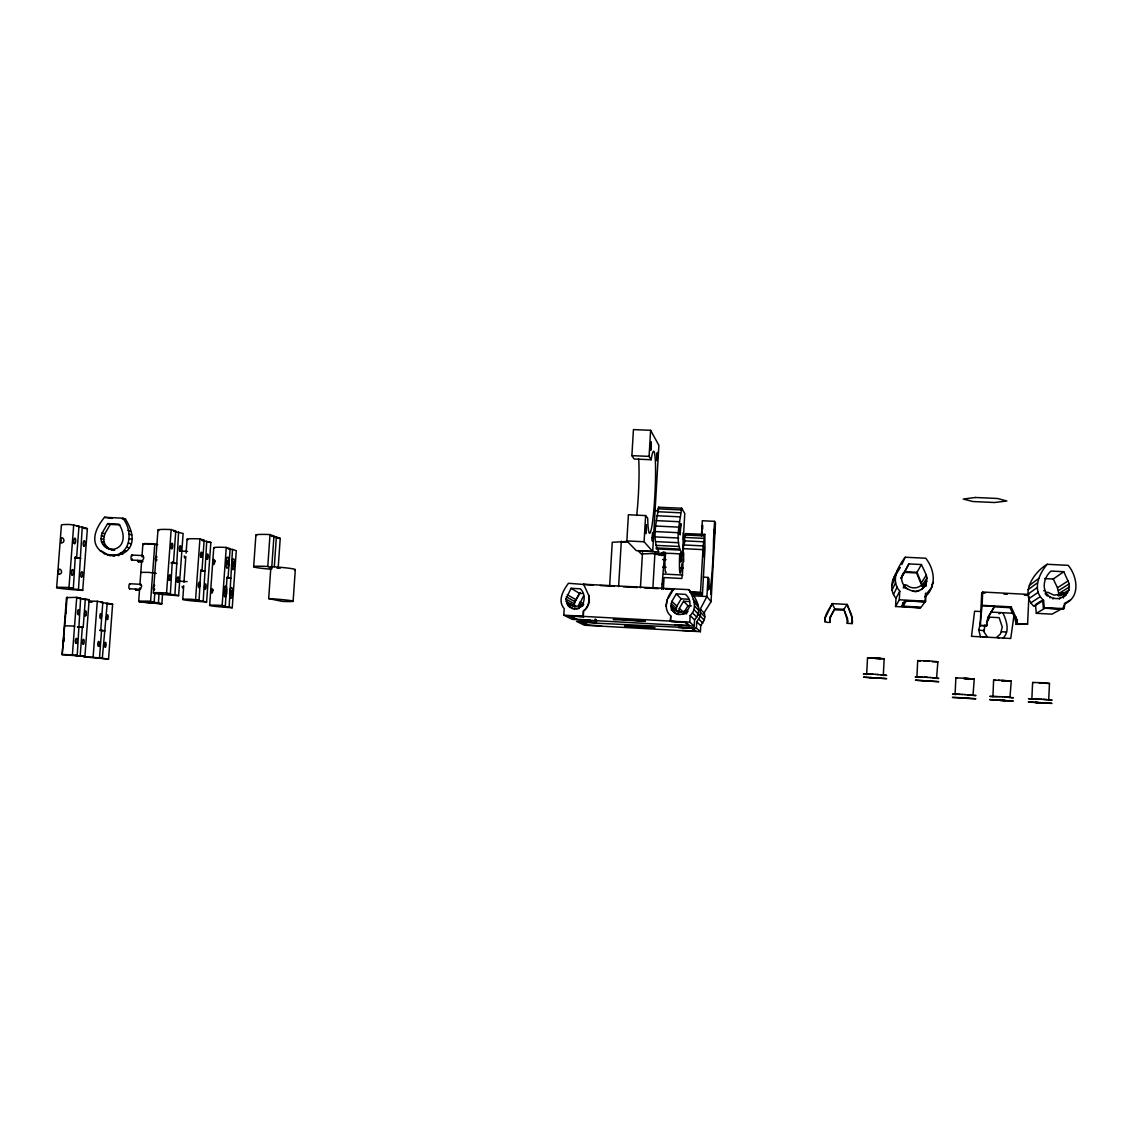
<?xml version="1.0" encoding="UTF-8"?>
<svg xmlns="http://www.w3.org/2000/svg" width="1133" height="1133" viewBox="0 0 1133 1133"><rect width="100%" height="100%" fill="white"/><g stroke="black" fill="none" stroke-linecap="round" stroke-linejoin="round"><path stroke-width="1.5" d="M658.358 507.244L681.641 508.221L684.785 513.447L682.434 554.32C668.428 552.451 653.826 553.711 641.179 553.881L638.276 550.879L658.91 551.913C651.475 539.294 656.644 520.783 658.712 507.131M665.623 554.632L664.901 558.031L664.646 553.456M664.929 552.097L665.085 554.844L665.524 552.805M682.434 554.32C674.177 541.277 680.041 522.511 681.641 508.221M680.692 554.264L680.905 558.838L681.57 555.439M702.687 528.899L702.573 525.344L702.12 527.879M701.766 533.969L701.894 530.839M825.065 618.193L832.174 603.62L834.809 608.846L830.489 616.55L829.894 622.357C817.941 623.816 830.631 607.26 832.174 603.62L847.102 604.413L851.365 614.497L852.526 621.252L852.087 623.589L847.272 623.334L847.569 618.618L843.887 609.327L847.102 604.413L852.228 617.981L852.087 623.589M1039.103 682.717L1049.47 683.44L1048.719 699.882L1048.011 699.741M992.933 696.568L993.599 680.112L1003.13 680.381L1011.231 681.131L1009.97 697.574M1047.204 564.291C1038.904 573.907 1031.837 590.321 1043.55 600.278L1033.891 606.353C1019.686 593.083 1033.962 571.967 1047.204 564.291L1068.192 565.339C1077.625 576.57 1080.698 597.884 1064.085 604.002M1028.991 594.443L982.708 592.035L981.73 592.927L980.144 625.643L986.475 625.982L987.792 617.542L994.165 606.835L1010.027 607.67L1014.771 617.627L1016.159 624.34L1027.589 624.184L1028.906 596.185M1032.574 699.033L1031.851 698.891L1032.616 682.463L1041.864 682.732M936.566 678.313L937.869 661.785L930.873 661.021L917.716 660.638L916.894 677.095M956.025 694.444L955.077 694.274L955.87 677.916L965.656 678.2M973.006 695.393L974.267 678.993L965.358 678.327M980.144 625.643L982.07 605.319L1011.188 606.863L1017.052 619.992L1017.349 623.632L1016.159 624.34M982.07 605.319L982.708 592.035M986.475 625.982L988.302 617.173L994.689 606.424L981.575 605.73M874.435 658.358L870.852 657.976L884.165 658.726L883.329 675.141L881.049 674.829M925.194 601.736L904.785 600.66L901.401 606.325L920.577 607.869L895.566 606.523L895.991 598.281L899.758 591.129C890.269 580.62 898.072 566.472 905.21 557.224L925.788 558.243C934.852 569.927 936.807 586.37 925.109 596.822M895.566 606.523L899.319 599.796L899.758 591.129M925.519 593.111L925.08 601.878L906.273 600.887L903.015 606.212L921.101 607.175L925.604 601.198L925.958 594.131L929.442 590.86M925.973 585.973L926.95 578.057L926.312 575.026L921.426 564.546L908.893 563.908L901.542 576.938M825.065 617.938L824.98 622.088M867.708 674.362L866.674 674.177L867.524 657.777L876.05 657.947M829.795 618.83L829.894 622.357M701.454 535.909L702.318 520.755L714.555 521.336L713.521 539.889A30.152 1.643 -87 0 1 711.113 582.121A30.152 1.643 -87 0 1 708.989 578.807L708.012 577.405L703.281 577.164M703.961 612.939L711.042 601.722L715.475 523.219L714.555 521.336M661.7 589.358L664.49 555.128L654.548 553.4M663.371 589.372L664.051 577.561L681.811 578.496C683.893 567.69 681.811 542.169 685.819 534.45M670.75 615.87L670.439 621.196L670.75 615.87C662.649 609.186 666.728 596.34 673.569 588.834L674.177 589.457L665.383 588.99M667.323 599.385L666.048 606.297M670.991 605.943L671.841 601.396L676.288 593.904L685.578 594.4C699.642 607.415 675.764 625.473 670.991 605.943L676.075 610.475L676.883 606.084L681.174 598.847L688.666 599.244M671.373 610.12L671.557 606.891L675.75 610.63M678.54 612.684L679.333 608.364L683.553 601.241L689.445 601.566M688.85 589.642C695.988 597.034 703.607 610.899 694.571 619.808L694.217 626.138L689.77 622.144L690.153 615.587C698.013 608.421 693.396 597.218 688.85 589.642L583.778 584.246M700.35 609.016L704.584 613.619L704.811 616.89L704.216 620.133L700.732 625.657L700.392 631.69L696.384 628.079L696.738 621.847L700.321 616.14L700.35 609.016L706.921 596.539L708.012 577.405M702.418 594.712L700.491 592.361L703.154 545.922L704.825 534.365L704.981 548.924L702.418 594.712L691.98 594.159M696.384 628.079L596.326 623.178L596.524 619.85M609.667 585.563L612.245 542.282L627.526 541.432M618.618 586.554L621.309 541.121M650.611 430.313L658.882 445.34L652.707 551.431L636.293 550.61L626.861 540.923L628.404 514.736L645.626 515.572L647.708 518.22A41.128 3.413 -87.2 0 0 652.183 524.296A41.128 3.413 -87.2 0 0 655.54 466.838A41.128 3.413 -87.2 0 0 651.121 459.743L649.082 456.387L650.611 430.313L633.432 429.591L631.888 455.65L634.126 459.007L651.121 459.743M640.428 587.715L642.482 552.706M652.707 551.431L644.082 541.772L645.626 515.572M652.905 587.857L654.931 553.116M694.217 626.138L572.42 619.383L563.795 615.191L564.192 608.69C557.309 600.717 563.186 590.236 568.454 583.283L593.281 585.18M583.268 616.38L583.325 610.956C588.452 607.642 589.811 599.98 588.678 595.307C590.505 601 588.367 607.529 583.594 611.098L583.268 616.38L689.77 622.144M596.326 623.178L594.896 622.442L595.094 619.085M595.731 619.425L595.533 622.768L581.342 621.975L587.715 625.119L601.311 625.77M595.901 619.51L595.703 622.853L582.603 622.13L588.537 625.062M256.582 535.555A20.847 1.6 4 0 1 266.439 534.436L270.008 534.578L267.785 566.472L264.201 566.316A20.876 1.303 4 0 0 254.033 566.996A20.876 1.303 4 0 0 271.58 569.262M268.677 598.592L272.515 598.833A20.89 1.006 3.9 0 1 292.484 600.943A20.89 1.006 3.9 0 1 282.457 601.396L268.677 598.592L270.9 566.627L274.738 566.868A20.876 1.303 4 0 1 294.481 569.913M271.878 568.27L269.328 567.817L271.736 567.704L273.945 536.036L270.008 534.578M274.299 566.727L276.367 536.943L274.073 536.73M278.166 567.945L280.219 538.373L276.367 536.943M293.121 601.255L295.302 569.63M200.81 570.097L199.068 600.278L192.213 599.329A19.898 0.906 3.9 0 0 183.532 599.754A19.898 0.906 3.9 0 0 203.034 601.75L206.603 601.963L210.851 542.438L202.17 540.512M209.633 605.404L213.74 547.806M226.982 577.278L225.34 606.183L222.153 605.461L226.26 547.437L223.031 547.296A19.006 1.331 4.1 0 0 214.477 548.202M227.308 577.462L228.087 577.49L230.126 548.684L226.26 547.437M232.506 549.448L236.287 550.68L232.251 607.741L229.135 607.033L232.506 549.448L229.418 549.137M232.987 566.797L233.341 561.784M253.665 566.727L255.888 535.088M153.352 592.998L157.954 530.131M154.754 593.749L154.145 602.204L150.392 602.232L158.379 603.082L159.116 592.998M162.571 593.777L161.849 603.804L139.571 601.708L150.59 601.467L161.849 603.804L148.919 602.841A19.02 0.821 4 0 1 140.747 601.17L150.59 601.467L154.81 543.741L144.982 543.628L143.764 544.548A18.992 1.303 4.2 0 1 144.982 543.628L157.685 544.591M172.23 562.265L170.375 593.819L166.565 592.97L171.168 529.578L167.67 529.437A20.819 1.572 4.2 0 0 158.875 530.612M171.876 562.506L173.491 562.506L175.771 531.08L171.168 529.578M178.617 531.986L174.907 594.839L178.617 595.675L183.121 533.445L173.774 531.363M182.739 599.47L183.73 585.733M183.971 582.291L185.826 556.53M186.081 553.102L187.072 539.35M195.584 599.499L199.932 538.897L196.576 538.77A19.87 1.445 4.2 0 0 187.894 539.79M201.192 570.31L201.986 570.324L204.152 540.271L199.932 538.897M206.603 601.963L203.204 601.212L206.744 541.107M101.007 538.657L102.126 532.977L107.649 523.602L118.823 524.154C124.488 531.66 125.947 545.794 114.844 548.981C108.216 550.978 101.134 545.483 101.007 538.657L103.684 539.407C103.882 545.157 108.867 550.213 114.688 550.1L112.04 549.392M100.384 630.104L101.573 630.245L99.506 658.032L93.104 657.31L97.296 601.283L89.507 601.042M103.684 539.407L104.802 533.756L110.312 524.409L119.857 524.891M100.752 630.118L102.82 602.345L97.296 601.283M107.224 603.195L112.606 604.229L108.541 659.066L102.31 658.358L107.224 603.195L101.743 602.742M138.679 601.439L139.671 587.942M139.911 584.571L141.653 560.977M142.022 555.935L142.885 544.137M56.65 587.659L61.394 525.245A20.819 1.544 4.4 0 1 70.303 524.522L78.984 526.179L76.633 557.394L75.104 557.379M84.904 656.375L62.159 654.676L66.479 597.629L76.718 597.346L80.641 598.097L77.214 655.497L75.415 655.426L84.904 656.375L89.153 599.725L77.511 598.238M62.159 654.676L67.173 597.049M75.26 557.139L73.319 588.466L68.971 587.588L73.73 524.664M77.214 655.497L72.385 654.945L76.718 597.346M82.227 527.114L87.368 528.587L82.723 590.378L78.489 589.514L82.227 527.114L78.758 526.746M80.188 655.837L82.327 627.314L79.083 627.144M80.882 627.285L83.191 627.441L85.329 598.989M829.781 619.043L830.489 616.55M830.461 616.918L834.809 608.846L843.887 609.327L847.668 621.139M980.512 636.817L978.742 630.019L980.555 622.867M982.934 636.958L987.254 636.718L984.01 631.945L984.903 624.934M142.234 556.983L143.183 555.666L143.806 558.003L142.546 560.623L131.626 560.056M1014.049 615.007L1010.735 638.488L971.519 636.321L974.592 611.211L981.079 611.565M140.209 585.138L141.073 584.401L141.71 586.115L140.435 589.358L129.516 588.763M1068.971 589.996L1069.255 583.807L1063.788 571.698L1051.013 571.06C1039.527 581.187 1042.657 601.241 1060.12 598.281L1059.171 598.847L1065.657 595.25L1068.971 589.996L1059.553 595.703M895.991 598.281C889.66 591.185 891.218 580.776 896.047 573.326M903.737 572.491C895.297 584.982 915.322 598.592 924.202 586.71L921.54 589.443L921.936 588.848M847.272 623.334L847.711 620.997M565.849 599.088L571.103 588.296L580.266 588.792C588.324 595.916 583.127 612.245 571.655 608.194L572.392 608.577L567.945 605.518L565.849 599.088L574.417 603.818L574.558 606.042L566.004 601.396M573.935 605.872L574.828 601.623L579.487 593.395L582.433 593.55M578.581 606.127L583.566 595.873M1063.391 598.012L1064.312 593.267L1062.343 593.168L1058.349 595.604M1042.657 600.844L1043.408 607.996L1063.108 609.03L1063.76 605.688M1063.108 609.03L1064.085 608.506L1065.048 603.464M107.692 555.071C130.097 558.668 134.388 532.751 122.874 518.206L104.505 517.299C65.912 564.432 156.694 570.72 125.466 519.041L122.874 518.206M686.541 613.874L687.207 610.503L681.386 611.99L671.572 609.653M999.009 637.837L996.757 637.242L1000.467 633.942L1002.266 627.031L999.164 617.669L989.902 617.173L986.574 622.343M892.464 581.314L897.846 569.474M891.657 585.747L895.212 577.972M901.854 564.517L905.21 557.224M574.558 602.558L580.181 592.559M892.011 590.236L895.58 582.688M900.99 578.212L902.435 575.281M893.484 594.499L897.124 587.163M908.893 563.908L904.686 572.349L916.611 572.958L921.865 585.832L926.95 578.057M903.199 587.97L904.8 585.01L906.726 585.11C910.45 588.523 916.555 588.848 920.605 585.832L925.873 586.101M907.179 588.99L904.856 586.908M916.611 572.958L921.426 564.546M668.385 598.04L673.738 589.004M691.399 605.9L687.972 605.716L683.893 612.599L679.333 608.364M894.164 577.646L900.31 567.435M900.891 578.552L904.998 571.712L916.979 572.321L922.248 585.251M913.014 591.185L915.79 591.752L919.203 590.364M923.806 587.319L925.859 584.09M925.038 596.737L931.963 586.823M921.256 582.957L926.312 575.026M923.041 586.795L926.794 581.144M931.609 584.84L933.408 582.32M682.661 614.256L685.238 613.76L688.057 611.225M1003.158 638.063C1010.225 631.024 1006.373 620.445 1002.832 612.712M1029.373 585.421L1038.805 578.411M1028.013 589.698L1037.389 582.886M998.98 613.817L1000.68 612.599M1027.801 594.273L1037.162 587.659M1010.027 607.67L1011.188 606.863M659.307 554.858L663.612 551.856M1044.527 578.566L1053.265 579.005L1063.788 571.698M1028.764 598.734L1038.182 592.332M1043.734 590.817L1044.612 590.222M1030.832 602.855L1040.335 596.638M1046.028 593.026L1045.136 593.607L1047.218 595.986L1048.124 595.406M1069.51 586.922L1058.732 593.579L1057.471 587.772L1068.192 580.861M89.804 601.354L88.983 601.878L92.085 602.232M1014.771 617.627L1015.947 616.876M1041.199 600.915L1035.463 604.54L1036.313 613.307L1051.99 614.143L1061.267 609.087L1044.952 608.223L1036.313 613.307M1058.236 595.703L1062.343 593.168M1058.477 590.605L1069.255 583.807M1049.838 597.785L1050.744 597.218M1015.862 620.714L1017.052 619.992M1052.826 598.904L1053.747 598.337M1060.29 595.703L1064.312 593.267M1063.632 595.222L1067.654 592.828M1043.408 607.996L1064.085 608.506M1063.179 595.93L1065.955 594.287L1064.68 595.831L1065.657 595.25M659.392 554.958L662.451 553.187M1065.006 603.096L1070.43 600.051M658.386 554.83L662.578 552.932M1060.87 594.103L1053.973 595.151L1048.195 592.432L1045.377 592.29M884.165 658.726L875.639 658.556M77.03 526.264L78.984 526.179M937.869 661.785L932.388 661.814M866.674 674.177L869.238 674.149M173.689 531.15L175.771 531.08M621.167 542.126L627.767 541.857M202.113 540.328L204.152 540.271M661.176 555.496L664.49 555.128M974.267 678.993L963.602 678.511M1011.231 681.131L1002.068 680.735M1049.47 683.44L1041.793 683.128M955.077 694.274L956.578 694.26M992.805 696.512L997.819 696.625M1031.851 698.891L1034.882 698.919M936.864 678.44L938.747 678.37L932.445 677.732M998.442 680.352L999.688 680.366M77.809 598.026L80.641 598.097M974.04 695.535L976.009 695.52L964.863 694.628M1011.344 697.744L1013.426 697.73L1006.67 697.149M273.945 536.036L271.523 536.206L272.203 536.447M1049.937 700.095L1052.118 700.081L1041.1 699.231M230.126 548.684L228.172 548.91M883.046 675.381L886.7 675.339L877.353 674.546M920.152 677.067L915.195 676.996L916.526 677.251M100.2 630.203L101.573 630.245M958.164 694.302L952.556 694.132L955.487 694.501M101.064 602.289L102.82 602.345M870.994 674.206L863.318 673.979L866.575 674.418M919.005 676.967L922.319 677.137M967.1 678.695L969.664 678.724L966.548 678.398M1004.206 680.834L1006.6 680.862L1001.657 680.451M1042.955 683.185L1045.674 683.213L1042.672 682.902M142.9 561.685L137.943 561.501L141.356 561.685M139.161 590.081L135.861 589.939A2.493 0.793 -86.7 0 1 135.549 588.82M65.006 625.742L74.551 626.124M79.367 626.861L77.568 626.818L79.14 627.059M956.479 694.161L960.161 694.387M1036.752 699.004L1028.452 698.679L1031.129 699.047M631.888 455.65L649.082 456.387M1042.048 702.871L1044.753 702.942L1040.576 702.602M869.379 674.022L873.033 674.291M921.54 677.052L930.575 677.534M657.848 508.816L680.876 509.907M654.421 510.501L657.862 510.671M657.324 511.705L680.395 512.796M656.828 515.727L679.927 516.832M656.361 520.628L679.503 521.732M655.993 526.038L679.134 527.157M655.724 531.589L678.865 532.722M685.253 533.586L704.825 534.365M68.971 587.588L65.544 587.418A20.861 0.963 4.1 0 0 57.783 587.985A20.861 0.963 4.1 0 0 79.013 590.137L82.723 590.378M73.319 588.466L69.481 588.537L78.489 589.514M166.565 592.97L163.053 592.8A20.861 0.991 4 0 0 154.258 593.31A20.861 0.991 4 0 0 174.879 595.448L178.617 595.675M170.375 593.819L166.211 593.876L174.907 594.839M199.068 600.278L195.003 600.306L203.204 601.212M684.899 534.96L704.216 535.909M684.502 537.424L703.862 538.373M655.596 536.9L678.709 538.033M684.12 540.838L703.494 541.786M655.596 541.588L678.681 542.735M626.861 540.923L644.082 541.772M683.765 544.945L703.154 545.922M112.167 518.376L104.505 517.299M122.152 518.872L125.466 519.041M655.724 545.341L678.766 546.488M683.511 548.669L702.913 549.632M655.993 547.905L678.979 549.052M656.29 548.882L679.234 550.029M222.153 605.461L218.91 605.305A19.034 0.836 3.9 0 0 210.341 605.659A19.034 0.836 3.9 0 0 228.824 607.529L232.251 607.741M225.34 606.183L221.374 606.197L229.135 607.033M959.028 694.26L962.455 694.501M1000.028 696.738L989.845 696.342L992.664 696.696M1035.335 698.849L1038.876 699.103M963.206 697.942C951.692 697.475 975.669 698.934 965.585 698.084M1002.238 700.449C1012.902 700.888 991.021 699.557 1000.071 700.321M62.839 654.463L72.385 654.945M93.104 657.31L83.757 656.843L108.541 659.066M662.663 559.532L666.133 559.702M662.663 567.095L666.091 567.265M679.814 567.973L683.241 568.143M664.122 574.077L682.831 575.054M180.586 551.02L187.54 551.389M981.73 592.927L985.144 593.111M1003.88 594.089L1007.279 594.259M1024.317 595.151L1027.73 595.321M99.506 658.032L97.75 657.961L102.31 658.358M132.009 555.028L142.914 555.609M661.998 584.076L662.72 584.104M899.319 599.796L925.604 601.198M600.306 585.549L614.383 586.299M623.178 586.752L637.242 587.503M644.28 587.871L658.344 588.622M689.898 591.794L700.491 592.361M690.28 592.233L700.845 592.786M691.612 593.734L702.078 594.287M694.317 595.873L706.921 596.539L711.042 601.722M990.851 612.075L1012.661 613.236M834.724 609.752L843.731 610.234M964.48 678.709L966.874 678.837M1017.349 623.632L1027.589 624.184M180.147 581.243L187.101 581.626M980.626 625.289L986.985 625.643M569.531 607.486L569.276 604.087L575.904 607.005M583.396 604.852L576.499 606.268L570.678 604.158M129.884 583.736L140.804 584.331M697.39 614.794L700.534 614.964M1001.629 631.761L1006.543 632.03M139.26 590.137L135.932 590.081A2.493 0.793 -86.7 0 0 136.739 589.599M563.795 615.191L582.999 616.253M590.35 620.063L575.833 619.255L568.78 615.786L583.977 616.749L570.211 615.984L576.754 619.227M674.829 624.665L689.671 625.572L685.862 622.258L670.722 621.422L684.842 622.314L688.439 625.416M594.896 622.442L576.626 621.422L584.444 625.218L700.392 631.69M678.256 627.37L692.645 628.164L696.087 631.166L682.066 630.387M678.355 627.455L691.626 628.192L694.869 630.996M1001.699 680.848L1003.994 680.975M1040.221 683.157L1042.417 683.284M872.24 674.149L875.285 674.319M924.443 677.18L927.53 677.35M961.945 694.416L965.019 694.586M999.476 696.625L1002.578 696.809M1038.31 698.99L1041.425 699.174M964.863 697.871L952.386 697.404L975.853 698.792L964.41 698.013M1000.538 700.52L1013.27 701.015L989.69 699.613L1001.133 700.392M1042.063 703.041L1028.297 701.964L1051.976 703.381L1035.491 702.403L1039.669 702.743M276.452 538.147L280.219 538.373M83.672 528.36L87.368 528.587M208.472 542.296L210.851 542.438M177.173 563.526L174.652 563.328M80.84 558.413L74.608 557.847M205.356 571.259L201.107 570.905M231.174 578.34L227.124 578M929.06 661.134L924.061 661.077M1039.4 682.987L1040.59 683.072M875.2 674.418L878.316 674.503M105.171 630.798L102.933 630.642M1002.337 696.866L1005.622 696.993M1043.266 699.358L1046.835 699.628M1004.603 697.007L1008.384 697.192M967.228 694.784L973.474 695.365M930.051 677.562L933.365 677.732M877.254 658.146L880.837 658.542L869.832 658.131M106.346 603.762L112.606 604.229M82.667 599.244L89.153 599.725M204.591 571.046L201.348 570.735M230.481 578.142L227.379 577.858M79.891 558.187L75.5 557.733M101.205 630.514L103.415 630.614M99.676 630.373L102.282 630.514M77.497 627.002L80.174 627.144M175.275 563.214L171.026 562.959M1008.398 697.277L1009.645 697.404M276.664 567.845L280.219 568.214M100.511 630.359L101.29 630.43M934.456 677.902L935.957 678.044M995.695 680.423L993.726 680.182M920.35 661.063L917.716 660.638M174.015 563.087L171.508 562.719M956.833 678.115L955.87 677.916M82.327 627.314L83.191 627.441M1032.687 682.533L1033.338 682.633M868.544 658.004L867.524 657.777M654.053 553.966L657.494 554.561M75.684 557.153L76.633 557.394M156.241 573.468L149.514 572.434A19.006 1.062 4.1 0 0 140.789 572.76M111.955 555.581L114.603 556.275M103.698 553.485L110.354 555.765M100.256 550.907L102.947 551.615M116.246 554.972L118.88 555.666M120.282 553.272L122.902 553.966M106.658 548.018L109.32 548.74M109.25 549.052L111.912 549.774M123.809 550.61L126.414 551.318M104.406 546.333L107.083 547.055M102.65 544.123L105.327 544.86M172.655 562.28L173.491 562.506M201.221 570.126L201.986 570.324M101.488 541.503L104.165 542.254M126.613 547.126L129.204 547.848M101.219 535.753L103.896 536.518M128.511 543.061L131.088 543.798M102.126 532.977L104.802 533.756M129.374 538.657L131.952 539.421M129.162 534.209L131.74 534.974M128.001 530.414L130.592 531.193M107.649 523.602L110.312 524.409M267.742 566.458L271.736 567.704M673.951 612.103L678.03 614.298M569.63 607.09L570.381 607.486L567.916 604.682L570.735 606.197M567.945 605.518L568.695 605.928M573.879 608.747L574.615 609.129M566.712 603.592L569.559 605.107M576.187 608.718L579.133 608.52L578.411 608.138M569.276 604.087L574.53 606.92M571.655 604.951L574.261 606.367M580.436 606.991L582.815 605.801L582.107 605.404M566.273 596.822L574.828 601.623M578.991 603.96L581.569 605.419M567.251 594.726L575.762 599.598M579.912 601.977L583.764 604.186M571.103 588.296L579.487 593.395M104.08 552.465L106.375 554.179M672.45 610.319L674.39 612.486M671.444 608.223L672.889 610.701M675.48 609.866L678.993 612.939M671.133 603.62L676.203 608.223M678.667 610.475L680.947 612.556M671.841 601.396L676.883 606.084M690.153 615.587L694.571 619.808M696.738 621.847L700.732 625.657M692.419 612.811L696.767 617.117M698.891 619.213L702.828 623.108M676.288 593.904L681.174 598.847M683.553 601.241L687.972 605.716M693.92 609.568L698.225 613.987M700.321 616.14L704.216 620.133M694.586 606.042L698.863 610.588M700.803 612.641L704.811 616.89M694.331 602.473L698.622 607.132M693.311 599.442L697.631 604.201M903.426 585.86L904.516 587.503M130.168 584.005L130.083 583.863A2.521 0.807 -86.7 0 0 129.035 585.124A2.521 0.807 -86.7 0 0 129.134 588.339L129.318 588.636A2.521 0.807 -86.7 0 0 129.941 588.509M154.669 585.492L154.499 585.194A2.535 0.779 -86.7 0 0 153.479 586.455A2.535 0.779 -86.7 0 0 153.578 589.684L153.748 589.967A2.535 0.779 -86.7 0 0 154.697 588.99M155.773 561.062L155.674 560.906A2.521 0.779 -87 0 1 155.589 557.677A2.521 0.779 -87 0 1 156.595 556.459L156.765 556.756A2.521 0.779 -87 0 1 156.892 557.195M1053.265 579.005L1057.471 587.772M583.509 584.076L588.678 595.307M983.628 629.679L983.869 630.784L978.785 629.976M671.557 606.891L671.897 608.619M1043.55 600.278L1044.3 607.458M904.8 585.01L905.097 588.183M902.704 602.813L903.015 606.212M183.164 587.616A2.62 0.765 -86.8 0 1 182.569 587.744L182.399 587.432A2.62 0.765 -86.8 0 1 182.186 586.412M185.316 557.804A2.62 0.765 -87 0 1 184.721 557.903L184.552 557.592A2.62 0.765 -87 0 1 184.311 555.906M138.821 561.189A2.493 0.793 -87 0 1 138.028 561.642L137.858 561.345A2.493 0.793 -87 0 1 137.645 560.353M132.504 555.921A2.521 0.807 -87 0 0 132.377 555.482L132.207 555.17A2.521 0.807 -87 0 0 131.159 556.388A2.521 0.807 -87 0 0 131.258 559.617L131.428 559.914A2.521 0.807 -87 0 0 132.405 558.98M156.906 559.674A2.521 0.779 -87 0 1 156.793 560.269M681.415 559.433A11.245 0.765 -87 0 1 680.551 561.43A11.245 0.765 -87 0 1 680.508 552.833M683.765 561.6A11.245 0.751 -87 0 1 683.723 553.003M684.275 544.576A11.245 0.751 -87 0 1 685.012 539.959M666.133 572.123A22.405 1.671 -87 0 1 665.099 554.079M683.171 532.623A22.419 1.53 -87 0 1 683.256 539.761M681.953 563.583A22.419 1.53 -87 0 1 679.899 572.746A22.419 1.53 -87 0 1 679.644 554.816M638.672 458.865A41.071 3.725 -87.2 0 1 636.675 515.529M656.729 458.412C657.423 468.467 657.82 441.02 656.729 458.412M65.714 613.321L66.167 609.044L65.714 613.321M680.012 531.589L680.168 534.918L680.834 523.503L680.012 531.589M63.547 641.972L63.972 637.652L63.547 641.972M215.001 561.104C212.792 571.542 211.97 554.249 215.001 561.104M212.947 590.024C211.347 599.258 210.016 584.104 212.947 590.024M703.466 554.037C703.82 565.919 704.684 532.907 703.466 554.037M707.799 588.452C707.941 596.383 708.621 574.629 707.799 588.452M710.873 592.573L710.915 594.273L711.212 588.239L710.873 592.573M714.215 533.289C714.399 540.328 714.965 520.543 714.215 533.289M645.626 529.904C646.051 543.854 647.07 512.725 645.626 529.904M650.498 446.586C650.965 460.48 651.872 430.37 650.498 446.586M58.406 571.726L58.76 574.049A4.206 1.275 -84.6 0 0 59.525 574.261C64.638 572.944 58.604 565.24 58.406 571.726M60.785 540.441L61.14 542.735A4.206 1.275 -84.4 0 0 61.904 542.905C67.017 541.517 60.97 533.926 60.785 540.441M652.084 537.637C652.466 551.063 653.458 521.01 652.084 537.637M224.702 591.327C225.566 599.428 226.756 583.977 224.702 591.327M226.756 562.379C227.606 570.55 228.824 555.128 226.756 562.379M230.466 592.757C231.302 600.787 232.477 585.492 230.466 592.757M230.735 588.069L230.381 588.848A5.424 1.473 -86.8 0 0 229.829 596.496L230.396 598.054A5.424 1.473 -86.8 0 0 232.336 595.321A5.424 1.473 -86.8 0 0 232.194 588.438L231.883 587.815A5.424 1.473 -86.8 0 0 230.735 588.069M226.175 595.604L225.807 596.397A5.467 1.501 -86.8 0 1 224.646 596.666L224.079 595.094A5.467 1.501 -86.8 0 1 224.617 587.376L224.985 586.582A5.467 1.501 -86.8 0 1 226.161 586.327L226.713 587.914A5.467 1.501 -86.8 0 1 226.175 595.604M105.525 646.915L105.327 647.127A2.422 0.793 -86.1 0 1 104.491 645.598A2.422 0.793 -86.1 0 1 105.057 642.623L105.256 642.411A2.422 0.793 -86.1 0 1 106.091 643.941A2.422 0.793 -86.1 0 1 105.525 646.915M98.84 646.037L98.628 646.263A2.45 0.807 -86.1 0 1 97.778 644.705A2.45 0.807 -86.1 0 1 98.359 641.703L98.571 641.49A2.45 0.807 -86.1 0 1 99.407 643.048A2.45 0.807 -86.1 0 1 98.84 646.037M83.587 644.054L83.375 644.28A2.493 0.85 -86.1 0 1 82.482 642.694A2.493 0.85 -86.1 0 1 83.077 639.635L83.29 639.409A2.493 0.85 -86.1 0 1 84.182 640.995A2.493 0.85 -86.1 0 1 83.587 644.054M107.578 619.34L107.366 619.553A2.422 0.793 -86.4 0 1 106.544 617.981A2.422 0.793 -86.4 0 1 107.111 615.035L107.309 614.822A2.422 0.793 -86.4 0 1 108.131 616.394A2.422 0.793 -86.4 0 1 107.578 619.34M100.922 618.207L100.71 618.42A2.436 0.807 -86.4 0 1 99.86 616.848A2.436 0.807 -86.4 0 1 100.426 613.859L100.639 613.647A2.436 0.807 -86.4 0 1 101.488 615.233A2.436 0.807 -86.4 0 1 100.922 618.207M76.478 643.119L76.265 643.346A2.521 0.864 -86.1 0 1 75.359 641.745A2.521 0.864 -86.1 0 1 75.953 638.658L76.18 638.431A2.521 0.864 -86.1 0 1 77.086 640.032A2.521 0.864 -86.1 0 1 76.478 643.119M85.726 615.644L85.499 615.856A2.493 0.836 -86.4 0 1 84.621 614.242A2.493 0.836 -86.4 0 1 85.216 611.197L85.428 610.984A2.493 0.836 -86.4 0 1 86.306 612.599A2.493 0.836 -86.4 0 1 85.726 615.644M78.644 614.44L78.418 614.653A2.521 0.864 -86.4 0 1 77.526 613.024A2.521 0.864 -86.4 0 1 78.12 609.951L78.347 609.738A2.521 0.864 -86.4 0 1 79.239 611.367A2.521 0.864 -86.4 0 1 78.644 614.44M863.601 677.194L886.53 678.625L863.601 677.194M870.031 677.619L879.831 678.228L870.031 677.619M975.442 497.486L963.262 499.03L972.865 501.522L994.477 502.514L1006.855 501.013L997.422 498.478L975.442 497.486M915.563 680.225L938.577 681.669L915.563 680.225M922.8 680.706L930.986 681.216L922.8 680.706M619.963 619.17L613.222 619.496L645.371 621.266L619.963 619.17M631.024 625.827L624.58 626.082L654.987 627.781L631.024 625.827M71.945 574.927L71.733 574.601A2.762 0.949 -86.8 0 1 71.591 571.074A2.762 0.949 -86.8 0 1 72.824 569.729L73.036 570.055A2.762 0.949 -86.8 0 1 73.178 573.567A2.762 0.949 -86.8 0 1 71.945 574.927M81.349 576.994L81.151 576.683A2.719 0.935 -86.8 0 1 81.01 573.199A2.719 0.935 -86.8 0 1 82.213 571.868L82.412 572.193A2.719 0.935 -86.8 0 1 82.553 575.663A2.719 0.935 -86.8 0 1 81.349 576.994M74.311 543.543L74.112 543.203A2.762 0.949 -87.1 0 1 73.971 539.676A2.762 0.949 -87.1 0 1 75.203 538.373L75.401 538.713A2.762 0.949 -87.1 0 1 75.543 542.24A2.762 0.949 -87.1 0 1 74.311 543.543M83.686 546.007L83.474 545.681A2.719 0.921 -87.1 0 1 83.346 542.197A2.719 0.921 -87.1 0 1 84.55 540.908L84.748 541.234A2.719 0.921 -87.1 0 1 84.876 544.718A2.719 0.921 -87.1 0 1 83.686 546.007M169.256 580.209L169.072 579.884A2.776 0.836 -86.8 0 1 168.973 576.329A2.776 0.836 -86.8 0 1 170.063 574.969L170.247 575.295A2.776 0.836 -86.8 0 1 170.347 578.836A2.776 0.836 -86.8 0 1 169.256 580.209M177.499 582.22L177.329 581.909A2.748 0.807 -86.8 0 1 177.23 578.411A2.748 0.807 -86.8 0 1 178.292 577.051L178.462 577.377A2.748 0.807 -86.8 0 1 178.561 580.861A2.748 0.807 -86.8 0 1 177.499 582.22M171.55 548.584L171.366 548.259A2.776 0.836 -87.1 0 1 171.267 544.704A2.776 0.836 -87.1 0 1 172.358 543.373L172.542 543.713A2.776 0.836 -87.1 0 1 172.641 547.267A2.776 0.836 -87.1 0 1 171.55 548.584M179.75 551.006L179.581 550.68A2.748 0.807 -87.1 0 1 179.496 547.168A2.748 0.807 -87.1 0 1 180.544 545.865L180.728 546.191A2.748 0.807 -87.1 0 1 180.813 549.703A2.748 0.807 -87.1 0 1 179.75 551.006M198.714 587.432L198.558 587.121A2.648 0.765 -86.8 0 1 198.473 583.75A2.648 0.765 -86.8 0 1 199.479 582.419L199.635 582.73A2.648 0.765 -86.8 0 1 199.72 586.115A2.648 0.765 -86.8 0 1 198.714 587.432M204.974 588.976L204.818 588.664A2.62 0.751 -86.8 0 1 204.747 585.322A2.62 0.751 -86.8 0 1 205.724 584.005L205.88 584.316A2.62 0.751 -86.8 0 1 205.951 587.659A2.62 0.751 -86.8 0 1 204.974 588.976M200.881 557.238L200.725 556.926A2.648 0.765 -87 0 1 200.64 553.527A2.648 0.765 -87 0 1 201.632 552.267L201.801 552.578A2.648 0.765 -87 0 1 201.872 555.963A2.648 0.765 -87 0 1 200.881 557.238M207.112 559.079L206.957 558.767A2.62 0.751 -87 0 1 206.886 555.411A2.62 0.751 -87 0 1 207.863 554.15L208.019 554.462A2.62 0.751 -87 0 1 208.09 557.818A2.62 0.751 -87 0 1 207.112 559.079M226.699 567.732L226.373 567.081A5.467 1.501 -87 0 1 226.232 560.099A5.467 1.501 -87 0 1 228.2 557.45L228.526 558.102A5.467 1.501 -87 0 1 228.668 565.07A5.467 1.501 -87 0 1 226.699 567.732M232.421 569.389L232.109 568.752A5.41 1.473 -87 0 1 231.968 561.826A5.41 1.473 -87 0 1 233.908 559.206L234.219 559.844A5.41 1.473 -87 0 1 234.347 566.755A5.41 1.473 -87 0 1 232.421 569.389"/></g></svg>
